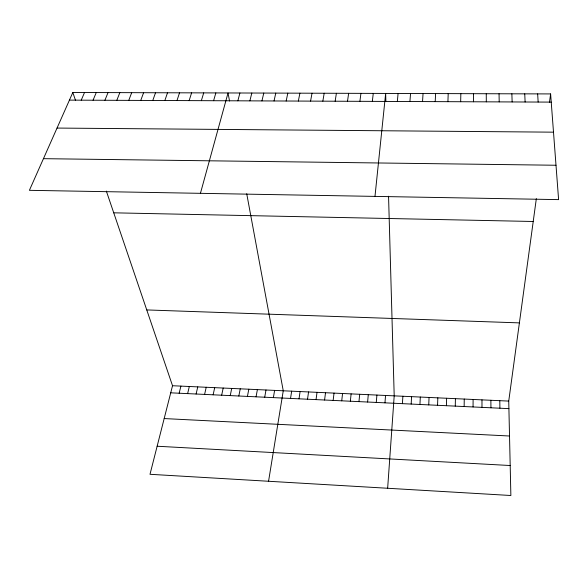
<?xml version="1.0" encoding="UTF-8"?>
<svg xmlns="http://www.w3.org/2000/svg" width="588" height="588" viewBox="0 0 588 588"><rect width="100%" height="100%" fill="white"/><g stroke="black" fill="none" stroke-linecap="round" stroke-linejoin="round"><path stroke-width="0.88" d="M473.053 406.955L473.105 399.458M473.465 101.783L473.531 93.69M464.145 406.536L464.248 399.054M455.266 406.124L455.421 398.649M460.669 101.731L460.845 93.654M446.402 405.713L446.608 398.245M447.916 101.68L448.203 93.617M437.56 405.294L437.825 397.848M428.74 404.882L429.056 397.444M419.942 404.47L420.31 397.047M435.208 101.628L435.605 93.58M411.166 404.066L411.585 396.65M422.544 101.577L423.051 93.543M402.412 403.655L402.883 396.253M387.646 488.26L394.203 395.856L388.558 196.223M384.971 402.839L385.544 395.459M409.924 101.518L410.542 93.507M376.276 402.435L376.908 395.062M397.348 101.467L398.076 93.47M367.61 402.03L368.286 394.673M358.959 401.626L359.694 394.276M374.982 196.392L385.655 93.433L385.868 101.011M350.338 401.222L351.117 393.886M341.731 400.818L342.561 393.497M372.336 101.364L373.27 93.396M333.146 400.421L334.028 393.107M324.583 400.016L325.517 392.718M359.9 101.312L360.936 93.36M316.043 399.62L317.02 392.328M106.354 191.107L172.527 385.728L149.999 474.295L510.869 495.508L508.738 401.09L536.337 198.626M549.442 102.532L550.611 93.926L72.824 92.492L29.4 190.321L558.6 199.619L550.611 93.926M307.524 399.223L308.553 391.939M347.501 101.261L348.647 93.323M299.02 398.826L300.101 391.557M290.538 398.429L291.67 391.167M335.145 101.217L336.395 93.286M268.562 481.263L283.254 390.785L246.725 193.739M273.383 397.628L274.611 390.395M322.841 101.165L324.186 93.249M264.71 397.223L265.989 389.998M256.059 396.819L257.39 389.601M310.574 101.114L312.022 93.213M247.43 396.415L248.805 389.212M298.351 101.062L299.902 93.176M238.824 396.011L240.249 388.822M230.239 395.606L231.709 388.433M286.165 101.011L287.819 93.139M221.669 395.21L223.19 388.043M213.128 394.813L214.694 387.654M274.03 100.96L275.779 93.102M204.602 394.408L206.219 387.264M196.098 394.011L197.766 386.882M261.932 100.908L263.784 93.066M187.623 393.615L189.329 386.492M179.156 393.225L180.92 386.11M249.878 100.864L251.826 93.029M237.861 100.813L239.911 92.992M200.434 193.327L228.034 92.955L229.541 101.048M213.598 100.71L215.847 92.919M201.353 100.666L203.698 92.889M189.145 100.614L191.592 92.853M176.988 100.563L179.524 92.816M164.868 100.511L167.506 92.779M152.792 100.46L155.526 92.742M140.76 100.416L143.59 92.706M128.772 100.364L131.69 92.669M116.821 100.313L119.834 92.632M104.914 100.261L108.023 92.603M93.051 100.217L96.248 92.566M81.225 100.166L84.518 92.529M69.443 100.122L551.235 102.106M57.036 128.066L553.506 132.168M43.446 158.672L556.005 165.25M113.734 212.819L533.22 221.485M146.757 309.927L519.402 322.885M172.527 385.728L508.738 401.09M170.718 392.828L508.907 408.631M164.177 418.56L509.524 436.009M157.136 446.233L510.193 465.52M72.824 92.492L75.565 100.555M537.653 93.889L538.152 102.047M524.739 93.845L525.121 101.996M511.869 93.808L512.141 101.944M499.043 93.771L499.205 101.893M499.793 400.678L499.91 408.212M490.877 400.274L490.936 407.793M486.261 93.735L486.313 101.834M481.976 399.862L481.984 407.374"/></g></svg>
